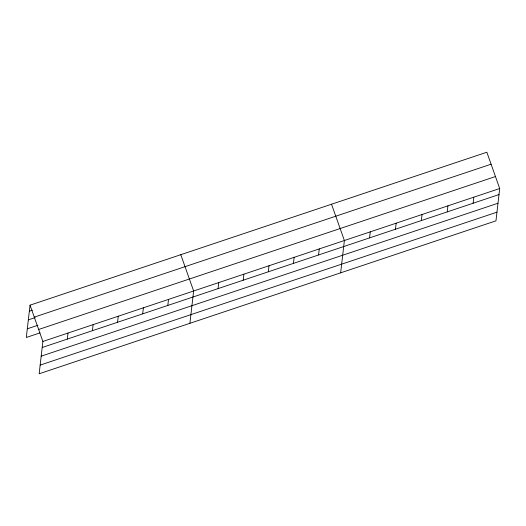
<?xml version="1.0" encoding="UTF-8"?>
<svg xmlns="http://www.w3.org/2000/svg" width="526" height="526" viewBox="0 0 526 526"><rect width="100%" height="100%" fill="white"/><g stroke="black" fill="none" stroke-linecap="round" stroke-linejoin="round"><path stroke-width="0.79" d="M30.041 305.165L42.889 341.459L39.148 373.776L495.959 220.835L499.7 188.518L486.852 152.224L30.041 305.165L26.3 337.482L40.002 332.892M67.315 339.086L68.012 333.043M92.438 330.676L93.135 324.634M117.561 322.267L118.265 316.225M142.691 313.851L143.388 307.809M167.814 305.442L168.511 299.399M189.899 323.306L193.634 290.99L180.786 254.696M218.06 288.616L218.763 282.574M243.19 280.207L243.886 274.164M268.313 271.797L269.01 265.755M293.436 263.381L294.133 257.345M318.559 254.972L319.262 248.93M340.644 272.836L344.385 240.52L331.531 204.226M369.574 237.897L370.271 231.854M395.46 229.231L396.157 223.188M421.346 220.565L422.043 214.523M447.232 211.893L447.928 205.857M473.117 203.227L473.814 197.184M29.338 311.208L32.388 310.189M34.282 317.139L491.093 164.204M28.338 319.874L35.189 317.579M27.306 328.809L37.964 325.239M38.648 329.48L495.459 176.545M42.889 341.459L499.7 188.518M42.192 347.502L499.003 194.561M41.186 356.168L497.997 203.233M40.154 365.103L496.965 212.169"/></g></svg>
